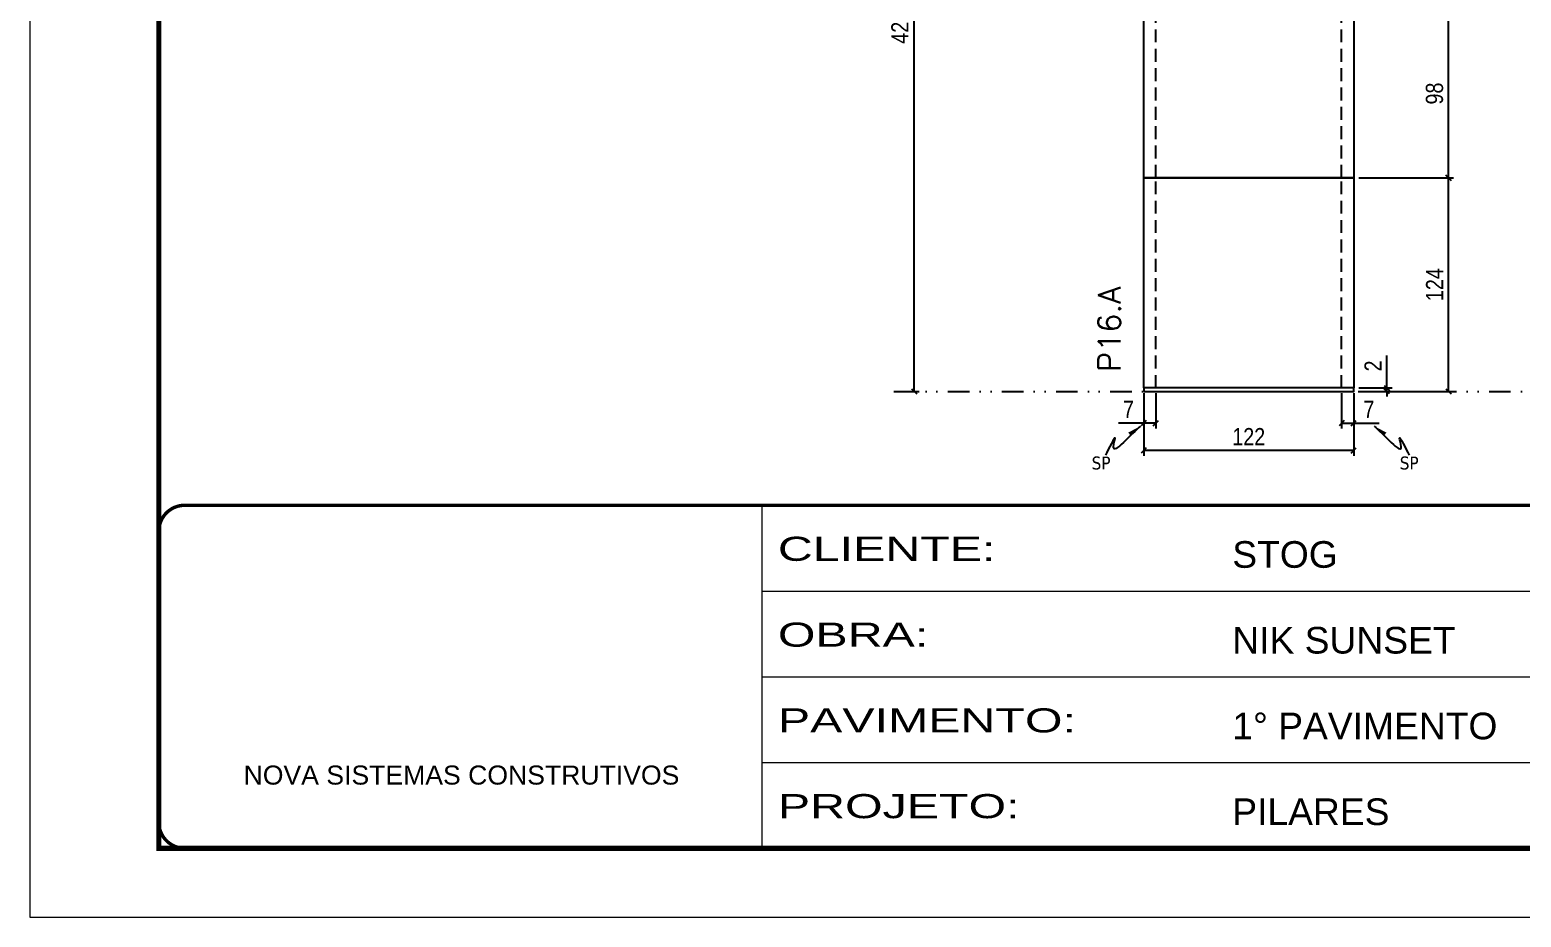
# Model space of a CAD drawing. Header units: millimetres. Extents: x 787 to 8287, y -592 to 17063.
# Drawn here: x 1425 to 2292, y 6300 to 6815 of the extents above; entities that cross this region are included whole.
import ezdxf

# ---------------------------------------------------------------- set-up
doc = ezdxf.new("R2010")
doc.units = ezdxf.units.MM
for name, pattern in [('CONTINUO', [0]), ('DASHED', [0.75, 0.5, -0.25]), ('DIVIDE2', [0.625, 0.25, -0.125, 0, -0.125, 0, -0.125]), ('HIDDEN', [0.375, 0.25, -0.125])]:
    doc.linetypes.add(name, pattern=pattern)
for name, color, linetype in [('COTA', 241, 'Continuous'), ('Nível', 160, 'Continuous'), ('Painéis', 200, 'Continuous'), ('Sarrafo de Pressão', 42, 'HIDDEN'), ('texto', 7, 'Continuous')]:
    doc.layers.add(name, color=color, linetype=linetype)
for name, color, linetype, lineweight in [('Folhas', 255, 'Continuous', 9), ('SARRAFO DE PRESSAO', 251, 'DASHED', 9), ('Texto Seção', 7, 'Continuous', 15)]:
    doc.layers.add(name, color=color, linetype=linetype, lineweight=lineweight)
doc.styles.add('ARIAL', font='arial.ttf')
doc.styles.add('COTA TECNICA', font='techl___.ttf', dxfattribs={"height": 10})
doc.styles.add('COTA TECNICA-50', font='techl___.ttf', dxfattribs={"height": 10})
doc.styles.add('REGUA-120', font='ROMANS.shx', dxfattribs={"height": 15})
doc.styles.get("Standard").update_dxf_attribs({"font": 'arial.ttf'})
doc.styles.add('Tecnologia', font='')
doc.styles.get('Tecnologia').set_extended_font_data('Forgotten Futurist')
doc.dimstyles.new('COTA PAINEL-50', dxfattribs={"dimtxt": 10, "dimasz": 3, "dimexe": 3, "dimexo": 3, "dimgap": 3, "dimtad": 1, "dimdec": 1, "dimzin": 12, "dimdsep": 46, "dimtxsty": 'COTA TECNICA-50', "dimblk1": 'OBLIQUE', "dimblk2": 'OBLIQUE', "dimsah": 1, "dimcen": 0.9, "dimclrd": 4, "dimclre": 4, "dimclrt": 240, "dimadec": 1, "dimazin": 3, "dimtfac": 1, "dimtdec": 1, "dimtmove": 0, "dimatfit": 3, "dimfxl": 0, "dimtolj": 1, "dimtzin": 12, "dimarcsym": 0})
doc.dimstyles.new('PAINEL', dxfattribs={"dimtxt": 10, "dimasz": 3, "dimexe": 3, "dimexo": 3, "dimgap": 3, "dimtad": 1, "dimdec": 1, "dimzin": 12, "dimdsep": 46, "dimtxsty": 'COTA TECNICA', "dimblk1": 'OBLIQUE', "dimblk2": 'OBLIQUE', "dimsah": 1, "dimcen": 0.9, "dimclrd": 4, "dimclre": 4, "dimclrt": 240, "dimadec": 1, "dimazin": 3, "dimtfac": 1, "dimtdec": 1, "dimtmove": 0, "dimatfit": 3, "dimfxl": 0, "dimtolj": 1, "dimtzin": 12, "dimarcsym": 0})
doc.dimstyles.get("Standard").update_dxf_attribs({"dimtxt": 0.18, "dimasz": 0.18, "dimexe": 0.18, "dimexo": 0.0625, "dimgap": 0.09, "dimtad": 0, "dimtih": 1, "dimtoh": 1, "dimdec": 4, "dimzin": 0, "dimdsep": 46, "dimtxsty": 'Standard', "dimcen": 0.09, "dimadec": 0, "dimazin": 0, "dimtfac": 1, "dimtdec": 4, "dimtofl": 0, "dimtmove": 0, "dimatfit": 3, "dimfxl": 0, "dimtolj": 1, "dimtzin": 0, "dimarcsym": 0})

# ---------------------------------------------------------------- blocks, each defined once
blk = doc.blocks.new('9999999999')
at = {"color": 30, "linetype": 'CONTINUO'}
for p, q in [((98564.56, 34230.21), (98564.56, 34429.45)), ((98564.56, 34379.64), (99583.98, 34379.64)), ((98564.56, 34329.83), (99487.98, 34329.83)), ((98564.56, 34280.02), (99487.98, 34280.02))]:
    blk.add_line(p, q, dxfattribs=at)
at = {"color": 30, "linetype": 'CONTINUO', "const_width": 2}
blk.add_lwpolyline([(99583.98, 34230.21), (99583.98, 34414.45, 0.414214), (99568.98, 34429.45), (98228.98, 34429.45, 0.414214), (98213.98, 34414.45), (98213.98, 34245.21, 0.414214), (98228.98, 34230.21), (99583.98, 34230.21)], format="xyb", dxfattribs=at)
at = {"layer": 'Folhas'}
blk.add_lwpolyline([(98138.98, 34190.21), (99623.98, 34190.21), (99623.98, 35240.21), (98138.98, 35240.21)], close=True, dxfattribs=at)
at = {"layer": 'Folhas', "color": 30, "const_width": 3}
blk.add_lwpolyline([(98213.98, 34230.21), (99583.98, 34230.21), (99583.98, 35200.21), (98213.98, 35200.21)], close=True, dxfattribs=at)
at = {"color": 7, "linetype": 'Continuous', "ltscale": 5, "style": 'ARIAL'}
for s, height, p in [('STOG', 15.483, (98837.68, 34393.13)), ('NIK SUNSET', 15.483, (98837.68, 34343.32)), ('1° PAVIMENTO', 15.4829, (98837.68, 34293.51)), ('NOVA SISTEMAS CONSTRUTIVOS', 11.0592, (98263.19, 34267.21)), ('PILARES', 15.483, (98837.68, 34243.7))]:
    blk.add_text(s, height=height, dxfattribs=at).set_placement(p)
at = {"layer": 'Folhas', "color": 7, "style": 'Tecnologia', "width": 1.5}
for s, p in [('CLIENTE:', (98573.65, 34397.17)), ('OBRA:', (98573.65, 34347.31)), ('PAVIMENTO:', (98573.65, 34297.5)), ('PROJETO:', (98573.65, 34247.69))]:
    blk.add_text(s, height=14, dxfattribs=at).set_placement(p)
blk = doc.blocks.new('_Oblique')
at = {"color": 0, "linetype": 'ByBlock', "lineweight": -2}
blk.add_line((-0.5, -0.5), (0.5, 0.5), dxfattribs=at)
blk = doc.blocks.new('*D1291')
at = {"layer": 'COTA', "color": 4, "lineweight": -2}
for p, q in [((1930.49, 7028.25), (1942.34, 7028.25)), ((1939.34, 6605.25), (1939.34, 7028.25)), ((1930.49, 6605.25), (1942.34, 6605.25))]:
    blk.add_line(p, q, dxfattribs=at)
at = {"layer": 'Defpoints', "color": 0}
for p in [(1927.49, 7028.25), (1939.34, 7028.25), (1927.49, 6605.25)]:
    blk.add_point(p, dxfattribs=at)
at = {"layer": 'COTA', "color": 4, "lineweight": -2, "xscale": 3, "yscale": 3, "zscale": 3}
for p, rotation in [((1939.34, 7028.25), 90), ((1939.34, 6605.25), 270)]:
    blk.add_blockref('_Oblique', p, dxfattribs=dict(at, rotation=rotation))
at = {"layer": 'COTA', "color": 240, "insert": (1931.12, 6816.75), "char_height": 10, "attachment_point": 5, "rotation": 90, "style": 'COTA TECNICA-50'}
blk.add_mtext('\\A1;423', dxfattribs=at)
blk = doc.blocks.new('*D543')
at = {"layer": 'COTA', "color": 4, "lineweight": -2}
for p, q in [((2072.76, 6604.25), (2072.76, 6567.89)), ((2194.76, 6604.25), (2194.76, 6567.89)), ((2194.76, 6570.89), (2072.76, 6570.89))]:
    blk.add_line(p, q, dxfattribs=at)
at = {"layer": 'Defpoints', "color": 0}
for p in [(2072.76, 6607.25), (2194.76, 6607.25), (2072.76, 6570.89)]:
    blk.add_point(p, dxfattribs=at)
at = {"layer": 'COTA', "color": 4, "lineweight": -2, "xscale": 3, "yscale": 3, "zscale": 3, "rotation": 180}
blk.add_blockref('_Oblique', (2072.76, 6570.89), dxfattribs=at)
at = {"layer": 'COTA', "color": 4, "lineweight": -2, "xscale": 3, "yscale": 3, "zscale": 3}
blk.add_blockref('_Oblique', (2194.76, 6570.89), dxfattribs=at)
at = {"layer": 'COTA', "color": 240, "insert": (2133.76, 6578.95), "char_height": 10, "attachment_point": 5, "style": 'COTA TECNICA'}
blk.add_mtext('\\A1;122', dxfattribs=at)
blk = doc.blocks.new('*D544')
at = {"layer": 'COTA', "color": 4, "lineweight": -2}
for p, q in [((2187.76, 6604.25), (2187.76, 6583.74)), ((2194.76, 6602.25), (2194.76, 6583.74)), ((2187.76, 6586.74), (2194.76, 6586.74)), ((2194.76, 6586.74), (2209.49, 6586.74))]:
    blk.add_line(p, q, dxfattribs=at)
at = {"layer": 'Defpoints', "color": 0}
for p in [(2187.76, 6607.25), (2194.76, 6605.25), (2194.76, 6586.74)]:
    blk.add_point(p, dxfattribs=at)
at = {"layer": 'COTA', "color": 4, "lineweight": -2, "xscale": 3, "yscale": 3, "zscale": 3, "rotation": 180}
blk.add_blockref('_Oblique', (2187.76, 6586.74), dxfattribs=at)
at = {"layer": 'COTA', "color": 4, "lineweight": -2, "xscale": 3, "yscale": 3, "zscale": 3}
blk.add_blockref('_Oblique', (2194.76, 6586.74), dxfattribs=at)
at = {"layer": 'COTA', "color": 240, "insert": (2203.63, 6594.82), "char_height": 10, "attachment_point": 5, "style": 'COTA TECNICA-50'}
blk.add_mtext('\\A1;7', dxfattribs=at)
blk = doc.blocks.new('*D482')
at = {"layer": 'COTA', "color": 4, "lineweight": -2}
for p, q in [((2079.76, 6604.25), (2079.76, 6583.74)), ((2072.76, 6602.25), (2072.76, 6583.74)), ((2072.76, 6586.74), (2058.03, 6586.74)), ((2079.76, 6586.74), (2072.76, 6586.74))]:
    blk.add_line(p, q, dxfattribs=at)
at = {"layer": 'Defpoints', "color": 0}
for p in [(2072.76, 6605.25), (2079.76, 6607.25), (2072.76, 6586.74)]:
    blk.add_point(p, dxfattribs=at)
at = {"layer": 'COTA', "color": 4, "lineweight": -2, "xscale": 3, "yscale": 3, "zscale": 3, "rotation": 180}
blk.add_blockref('_Oblique', (2072.76, 6586.74), dxfattribs=at)
at = {"layer": 'COTA', "color": 4, "lineweight": -2, "xscale": 3, "yscale": 3, "zscale": 3}
blk.add_blockref('_Oblique', (2079.76, 6586.74), dxfattribs=at)
at = {"layer": 'COTA', "color": 240, "insert": (2063.9, 6594.82), "char_height": 10, "attachment_point": 5, "style": 'COTA TECNICA-50'}
blk.add_mtext('\\A1;7', dxfattribs=at)
blk = doc.blocks.new('*D483')
at = {"layer": 'COTA', "color": 4, "linetype": 'ByBlock', "lineweight": -2}
for p, q in [((2197.76, 6729.25), (2252.84, 6729.25)), ((2249.84, 6605.25), (2249.84, 6729.25)), ((2197.76, 6605.25), (2252.84, 6605.25))]:
    blk.add_line(p, q, dxfattribs=at)
at = {"layer": 'Defpoints', "color": 0, "linetype": 'ByBlock'}
for p in [(2194.76, 6729.25), (2249.84, 6729.25), (2194.76, 6605.25)]:
    blk.add_point(p, dxfattribs=at)
at = {"layer": 'COTA', "color": 4, "linetype": 'ByBlock', "lineweight": -2, "xscale": 3, "yscale": 3, "zscale": 3}
for p, rotation in [((2249.84, 6729.25), 90), ((2249.84, 6605.25), 270)]:
    blk.add_blockref('_Oblique', p, dxfattribs=dict(at, rotation=rotation))
at = {"layer": 'COTA', "color": 240, "linetype": 'ByBlock', "insert": (2241.77, 6667.25), "char_height": 10, "attachment_point": 5, "rotation": 90, "style": 'COTA TECNICA'}
blk.add_mtext('\\A1;124', dxfattribs=at)
blk = doc.blocks.new('*D484')
at = {"layer": 'COTA', "color": 4, "lineweight": -2}
for p, q in [((2214.02, 6607.25), (2214.02, 6626.05)), ((2197.76, 6607.25), (2217.02, 6607.25)), ((2197.76, 6605.25), (2217.02, 6605.25)), ((2214.02, 6605.25), (2214.02, 6607.25)), ((2214.02, 6605.25), (2214.02, 6602.25))]:
    blk.add_line(p, q, dxfattribs=at)
at = {"layer": 'Defpoints', "color": 0}
for p in [(2194.76, 6607.25), (2194.76, 6605.25), (2214.02, 6605.25)]:
    blk.add_point(p, dxfattribs=at)
at = {"layer": 'COTA', "color": 4, "lineweight": -2, "xscale": 3, "yscale": 3, "zscale": 3}
for p, rotation in [((2214.02, 6607.25), 270), ((2214.02, 6605.25), 90)]:
    blk.add_blockref('_Oblique', p, dxfattribs=dict(at, rotation=rotation))
at = {"layer": 'COTA', "color": 240, "insert": (2206.02, 6620), "char_height": 10, "attachment_point": 5, "rotation": 90, "style": 'COTA TECNICA-50'}
blk.add_mtext('\\A1;2', dxfattribs=at)
blk = doc.blocks.new('*D485')
at = {"layer": 'COTA', "color": 4, "linetype": 'ByBlock', "lineweight": -2}
for p, q in [((2197.76, 6729.25), (2252.84, 6729.25)), ((2249.84, 6605.25), (2249.84, 6729.25)), ((2197.76, 6605.25), (2252.84, 6605.25))]:
    blk.add_line(p, q, dxfattribs=at)
at = {"layer": 'Defpoints', "color": 0, "linetype": 'ByBlock'}
for p in [(2194.76, 6729.25), (2249.84, 6729.25), (2194.76, 6605.25)]:
    blk.add_point(p, dxfattribs=at)
at = {"layer": 'COTA', "color": 4, "linetype": 'ByBlock', "lineweight": -2, "xscale": 3, "yscale": 3, "zscale": 3}
for p, rotation in [((2249.84, 6729.25), 90), ((2249.84, 6605.25), 270)]:
    blk.add_blockref('_Oblique', p, dxfattribs=dict(at, rotation=rotation))
at = {"layer": 'COTA', "color": 240, "linetype": 'ByBlock', "insert": (2241.77, 6667.25), "char_height": 10, "attachment_point": 5, "rotation": 90, "style": 'COTA TECNICA'}
blk.add_mtext('\\A1;124', dxfattribs=at)
blk = doc.blocks.new('*D486')
at = {"layer": 'COTA', "color": 4, "lineweight": -2}
for p, q in [((2197.76, 6827.25), (2252.84, 6827.25)), ((2249.84, 6729.25), (2249.84, 6827.25)), ((2197.76, 6729.25), (2252.84, 6729.25))]:
    blk.add_line(p, q, dxfattribs=at)
at = {"layer": 'Defpoints', "color": 0}
for p in [(2194.76, 6827.25), (2249.84, 6827.25), (2194.76, 6729.25)]:
    blk.add_point(p, dxfattribs=at)
at = {"layer": 'COTA', "color": 4, "lineweight": -2, "xscale": 3, "yscale": 3, "zscale": 3}
for p, rotation in [((2249.84, 6827.25), 90), ((2249.84, 6729.25), 270)]:
    blk.add_blockref('_Oblique', p, dxfattribs=dict(at, rotation=rotation))
at = {"layer": 'COTA', "color": 240, "insert": (2241.74, 6778.25), "char_height": 10, "attachment_point": 5, "rotation": 90, "style": 'COTA TECNICA-50'}
blk.add_mtext('\\A1;98', dxfattribs=at)

msp = doc.modelspace()

# ---------------------------------------------------------------- linework, layer by layer
at = {"layer": 'Nível', "color": 4, "linetype": 'DIVIDE2', "ltscale": 50}
msp.add_line((1927.49, 6605.25), (2870.5, 6605.25), dxfattribs=at)
at = {"layer": 'Painéis'}
for points in [[(2072.76, 6827.25), (2194.76, 6827.25), (2194.76, 6729.25), (2072.76, 6729.25)], [(2072.76, 6729.25), (2194.76, 6729.25), (2194.76, 6607.25), (2072.76, 6607.25)], [(2072.76, 6605.25), (2194.76, 6605.25), (2194.76, 6607.25), (2072.76, 6607.25)]]:
    msp.add_lwpolyline(points, close=True, dxfattribs=at)
at = {"layer": 'Sarrafo de Pressão', "ltscale": 30}
for p, q in [((2079.76, 6729.25), (2079.76, 6827.25)), ((2187.76, 6729.25), (2187.76, 6827.25)), ((2079.76, 6607.25), (2079.76, 6729.25)), ((2187.76, 6607.25), (2187.76, 6729.25))]:
    msp.add_line(p, q, dxfattribs=at)

# ---------------------------------------------------------------- block references
at = {"layer": 'SARRAFO DE PRESSAO', "color": 6, "linetype": 'ByBlock'}
msp.add_blockref('9999999999', (-96713.48, -27890.36), dxfattribs=at)

# ---------------------------------------------------------------- texts
at = {"layer": 'texto', "color": 0, "char_height": 7.5, "attachment_point": 5}
for insert in [(2047.98, 6563.58), (2227.01, 6563.58)]:
    msp.add_mtext('{\\fTahoma|b0|i0|c0|p34;\\C4;SP}', dxfattribs=dict(at, insert=insert))
at = {"layer": 'Texto Seção', "insert": (2059.29, 6616.5), "char_height": 13, "width": 285.3299, "attachment_point": 7, "rotation": 90, "style": 'REGUA-120'}
msp.add_mtext('P16.A', dxfattribs=at)

# ---------------------------------------------------------------- dimensions: what is measured, and where the dimension line sits
at = {"layer": 'COTA'}
for base, p1, p2, angle, picture, middle in [((1939.34, 7028.25), (1927.49, 6605.25), (1927.49, 7028.25), 90, '*D1291', (1931.12, 6816.75)), ((2249.84, 6827.25), (2194.76, 6729.25), (2194.76, 6827.25), 90, '*D486', (2241.74, 6778.25)), ((2072.76, 6586.74), (2079.76, 6607.25), (2072.76, 6605.25), 180, '*D482', (2063.9, 6594.82))]:
    dim = msp.add_linear_dim(base=base, p1=p1, p2=p2, angle=angle, dimstyle='COTA PAINEL-50', dxfattribs=at)
    dim.commit()
    dim.dimension.update_dxf_attribs({"geometry": picture, "text_midpoint": middle})
at = {"layer": 'COTA', "linetype": 'ByBlock'}
for picture in ['*D483', '*D485']:
    dim = msp.add_aligned_dim(p1=(2194.76, 6605.25), p2=(2194.76, 6729.25), distance=-55.08, dimstyle='PAINEL', dxfattribs=at)
    dim.commit()
    dim.dimension.update_dxf_attribs({"geometry": picture, "text_midpoint": (2241.77, 6667.25)})
at = {"layer": 'COTA'}
dim = msp.add_linear_dim(base=(2214.02, 6605.25), p1=(2194.76, 6607.25), p2=(2194.76, 6605.25), angle=90, dimstyle='COTA PAINEL-50', dxfattribs=at)
dim.commit()
dim.dimension.update_dxf_attribs({"geometry": '*D484', "text_midpoint": (2214.02, 6620), "dimtype": 160})
dim = msp.add_linear_dim(base=(2072.76, 6570.89), p1=(2194.76, 6607.25), p2=(2072.76, 6607.25), angle=180, dimstyle='PAINEL', override={"dimarcsym": 2}, dxfattribs=at)
dim.commit()
dim.dimension.update_dxf_attribs({"geometry": '*D543', "text_midpoint": (2133.76, 6578.95)})
dim = msp.add_linear_dim(base=(2194.76, 6586.74), p1=(2187.76, 6607.25), p2=(2194.76, 6605.25), dimstyle='COTA PAINEL-50', dxfattribs=at)
dim.commit()
dim.dimension.update_dxf_attribs({"geometry": '*D544', "text_midpoint": (2203.63, 6594.82)})

# ---------------------------------------------------------------- leaders
at = {"layer": 'COTA', "path_type": 1}
for points in [[(2070.93, 6585.07), (2055.15, 6573.24), (2056.07, 6578.04), (2050.52, 6568.26)], [(2206.59, 6585.07), (2222.37, 6573.24), (2221.45, 6578.04), (2227, 6568.26)]]:
    msp.add_leader(points, dimstyle='Standard', override={"dimasz": 8}, dxfattribs=at)

doc.saveas('drawing.dxf')
